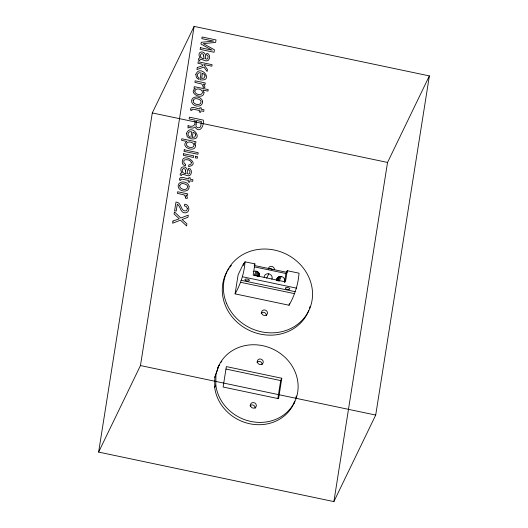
<?xml version="1.0" encoding="UTF-8"?>
<svg xmlns="http://www.w3.org/2000/svg" width="528" height="528" viewBox="0 0 528 528"><rect width="100%" height="100%" fill="white"/><g stroke="black" fill="none" stroke-linecap="round" stroke-linejoin="round"><path stroke-width="0.79" d="M284.486 282.467L284.737 280.005A4.079 3.696 25.8 0 0 281.338 276.467L278.362 276.956L276.375 279.827M294.829 401.168A42.029 38.056 25.8 0 1 251.381 424.07A42.029 38.056 25.8 0 1 214.691 387.394L214.83 377.276L218.896 365.455L214.83 377.276M214.691 387.394L215.807 385.084L215.945 374.966M253.216 271.663A4.079 3.696 25.8 0 1 256.192 271.181C258.555 271.616 260.363 274.322 259.294 276.613M276.771 280.295L277.068 278.388M98.63 452.087L152.295 112.926L194.119 26.4L429.37 75.913L375.705 415.074L333.881 501.6L98.63 452.087L140.461 365.561L194.119 26.4M235.092 293.872L238.115 274.798L243.698 263.248L243.375 265.294L245.051 261.815L254.912 263.888L253.15 275.062L285.483 281.879L287.258 270.706L299.026 273.187C298.181 284.645 294.67 295.264 289.073 305.237L235.092 293.872C240.689 283.899 244.207 273.273 245.051 261.815M284.731 280.942L285.912 273.491L287.258 270.706M289.073 305.237L289.324 303.646M277.82 398.647L280.678 380.569L281.794 378.259L226.347 366.59L223.113 387.031L278.566 398.699L281.794 378.259M333.881 501.6L387.539 162.439L429.37 75.913M284.717 281.015L284.44 281.906M293.641 403.979L294.736 401.696M254.1 275.497L256.192 271.181M255.11 275.84L257.195 271.517M256.357 275.689L258.1 272.085M257.09 276.448L258.826 272.844M257.948 276.619L259.334 273.742M258.898 276.151L259.591 274.712M266.673 278.144L268.765 273.821L269.768 274.164A4.079 3.696 25.8 0 1 271.867 279.259M276.566 279.748L277.609 277.583M276.969 279.833L278.362 276.956M277.187 280.863L279.272 276.547M278.203 280.698L280.289 276.382M278.903 281.51L281.338 276.467M254.239 265.287L254.912 263.888M152.295 112.926L387.539 162.439M254.166 265.452L287.199 272.402M254.351 266.845L285.912 273.491M242.682 276.804L296.657 288.176M240.999 280.282L294.98 291.641M240.676 282.322L294.657 293.687M226.037 369.065L280.678 380.569M140.461 365.561L375.705 415.074M264.198 277.649A4.079 3.696 25.8 0 1 268.765 273.821M268.528 269.069A3.023 2.739 25.8 0 1 272.144 269.386M268.481 268.508A3.023 2.739 25.8 0 1 271.847 266.402A3.023 2.739 25.8 0 1 274.362 269.742M261.076 313.137A3.023 2.739 25.8 0 1 266.343 315.652M308.695 310.702A45.355 41.072 25.8 0 1 249.183 330.323A45.355 41.072 25.8 0 1 226.981 271.656M227.753 270.323A45.355 41.072 25.8 0 1 229.02 268.382M229.931 267.135A45.355 41.072 25.8 0 1 231.389 265.34M310.16 306.306A45.355 41.072 25.8 0 1 309.494 308.53M218.915 365.475A42.016 38.049 25.8 0 1 285.166 357.482A42.016 38.049 25.8 0 1 275.372 419.522A42.016 38.049 25.8 0 1 215.82 385.084M256.839 362.175A3.023 2.739 25.8 0 1 262.112 364.696M217.787 367.772A42.029 38.056 25.8 0 1 219.622 364.412M220.909 362.485A42.029 38.056 25.8 0 1 221.833 361.251M296.314 395.98A42.029 38.056 25.8 0 1 295.772 398.231M249.942 405.775A3.023 2.739 25.8 0 1 255.215 408.296M181.454 175.131L180.193 175.157L180.193 174.029L181.005 172.979L181.988 172.9C176.913 164.762 189.961 164.809 187.018 173.534L188.714 174.134L189.704 173.171L189.935 171.151L188.384 169.712L188.615 168.241C192.067 168.703 192.199 173.705 189.816 175.507C187.341 177.065 182.767 172.583 181.454 175.131M199.637 60.212L198.376 60.238L198.376 59.116L199.188 58.06L200.171 57.988C195.096 49.85 208.138 49.889 205.201 58.615L206.897 59.215L207.887 58.258L208.118 56.239L206.567 54.8L206.798 53.321C210.25 53.79 210.382 58.786 207.999 60.588C205.524 62.152 200.95 57.671 199.637 60.212M194.119 144.797C194.271 148.936 187.638 147.906 186.457 145.009C185.638 140.488 193.314 141.497 194.119 144.797M191.347 162.505L191.03 164.149L188.806 165.013L188.562 166.551C202.33 164.314 180.688 150.183 182.358 163.297A3.577 3.241 25.8 0 0 183.744 165.059L185.42 165.884L185.658 164.353L184.008 163.185L183.77 160.901A2.152 1.947 25.8 0 1 184.945 159.832C187.209 159.357 190.601 159.977 191.347 162.505M195.571 145.213C195.697 153.727 179.243 146.692 186.754 141.431L181.573 140.342L181.823 138.765L195.961 141.742L195.716 143.273L194.377 142.989L195.571 145.213M185.572 170.894L185.816 173.626C183.051 174.128 180.629 169.871 183.407 168.478L185.183 169.145L185.572 170.894M203.755 55.975L203.999 58.714C201.234 59.209 198.812 54.958 201.584 53.559L203.366 54.232L203.755 55.975M196.04 124.549C195.518 126.337 196.97 127.928 198.759 127.802C201.689 127.585 200.686 123.347 201.432 121.513L196.68 120.509L196.04 124.549M203.999 92.341C203.861 100.954 187.539 93.364 195.314 88.374L194.014 88.103L194.245 86.645L208.204 89.582L207.966 91.12L202.917 90.057L203.999 92.341M186.49 133.333L187.176 136.653L189.354 138.336L189.598 136.778C186.358 135.478 188.324 130.324 191.77 131.861L190.681 138.752C205.326 140.989 191.4 122.093 186.49 133.333M195.815 74.375L196.502 77.695L198.686 79.378L198.931 77.827C195.683 76.527 197.657 71.372 201.095 72.904L200.006 79.794C214.658 82.038 200.726 63.136 195.815 74.375M194.779 91.001C194.502 94.532 201.485 96.169 202.475 92.671C202.871 88.948 195.716 87.305 194.779 91.001M179.711 185.665C179.183 189.638 187.777 191.314 187.592 186.648A2.383 2.158 25.8 0 0 186.701 184.978C184.866 183.48 180.338 182.477 179.711 185.665M193.156 100.729C192.621 104.702 201.214 106.379 201.036 101.706A2.383 2.158 25.8 0 0 200.138 100.043C198.304 98.545 193.776 97.541 193.156 100.729M187.348 208.388L186.978 210.104L186.338 210.764C180.292 212.447 182.054 202.033 175.982 202.085L174.616 210.718L176.227 211.055L177.309 204.191C180.82 206.316 180.233 213.576 185.665 212.85C190.562 212.21 189.585 204.217 184.681 204.237L184.43 205.841L186.338 206.626L187.348 208.388M195.736 134.891L194.733 137.069L192.291 137.412L193.116 132.185L195.149 133.419L195.736 134.891M205.062 75.94L204.059 78.118L201.617 78.454L202.442 73.234L204.475 74.468L205.062 75.94M189.103 186.714C189.334 192.832 179.87 192.04 178.352 187.315C176.735 181.427 185.15 180.365 188.041 184.147A4.303 3.901 25.8 0 1 189.103 186.714M202.541 101.772C202.772 107.897 193.307 107.098 191.789 102.379C190.172 96.485 198.587 95.423 201.478 99.205A4.303 3.901 25.8 0 1 202.541 101.772M185.585 197.036L185.414 198.112L187.216 198.495L187.301 197.069L185.77 195.017L187.526 195.386L187.763 193.882L177.619 191.75L177.368 193.327L184.193 194.931L185.585 197.036M203.135 86.11L202.97 87.193L204.765 87.575L204.851 86.15L203.32 84.091L205.075 84.46L205.313 82.962L195.169 80.824L194.918 82.408L201.742 84.011L203.135 86.11M180.827 180.094L179.454 180.127C178.9 174.788 186.285 178.807 188.694 178.867L188.899 177.593L190.291 177.89L190.087 179.164L192.925 179.758L192.667 181.355L189.836 180.761L189.598 182.259L188.206 181.969L188.443 180.464L181.823 179.071L181.058 179.256L180.827 180.094M191.888 110.154L190.522 110.18C189.968 104.841 197.353 108.867 199.762 108.926L199.967 107.653L201.359 107.943L201.155 109.217L203.986 109.811L203.735 111.408L200.904 110.814L200.666 112.312L199.274 112.022L199.511 110.524L192.892 109.131L192.126 109.309L191.888 110.154M172.979 221.047L172.636 223.219L180.49 220.183L186.582 225.938L186.912 223.852L182.107 219.47L187.948 217.298L188.298 215.114L180.833 218.011L174.431 211.893L174.095 213.998L179.249 218.777L172.979 221.047M183.632 153.727L183.374 155.338L193.472 157.463L193.73 155.852L183.632 153.727M184.259 149.78L184.008 151.358L197.921 154.288L198.172 152.704L184.259 149.78M188.06 125.743L188.034 127.954L188.971 127.571L193.116 128.119L194.924 127.017C199.841 134.29 204.191 125.578 203.326 120.107L189.413 117.176L189.136 118.925L195.103 120.179C195.584 125.954 193.017 127.294 188.06 125.743M197.267 67.538L196.951 69.557L203.894 67.089L207.128 71.485L207.445 69.472L203.775 64.508L211.853 66.205L212.098 64.687L198.185 61.763L197.941 63.281L201.749 64.079L202.844 65.683L197.267 67.538M200.409 47.685L200.145 49.348L214.058 52.279L214.454 49.797L203.273 43.646L215.622 42.418L216.018 39.917L202.105 36.986L201.841 38.656L213.583 41.078L201.26 42.319L200.983 44.048L212.137 50.193L200.409 47.685M195.611 156.248L195.36 157.859L197.294 158.261L197.545 156.658L195.611 156.248M288.4 289.476L287.833 289.463A2.27 0.931 9 0 1 285.47 287.912A2.27 0.931 9 0 1 289.153 288.024A2.27 0.931 9 0 1 288.4 289.476M245.553 280.414A2.27 0.931 9 0 0 249.315 280.5A2.27 0.931 9 0 0 246.589 278.989A2.27 0.931 9 0 0 245.553 280.414M261.756 313.553A3.023 2.739 25.8 0 0 266.851 314.622A3.023 2.739 25.8 0 0 264.95 310.002A3.023 2.739 25.8 0 0 261.756 313.553M226.538 303.329A45.355 41.072 25.8 0 0 302.927 319.42A45.355 41.072 25.8 0 0 274.441 250.061A45.355 41.072 25.8 0 0 226.538 303.329M257.525 362.591A3.023 2.739 25.8 0 0 262.621 363.667A3.023 2.739 25.8 0 0 260.72 359.04A3.023 2.739 25.8 0 0 257.525 362.591M250.628 406.19A3.023 2.739 25.8 0 0 255.717 407.266A3.023 2.739 25.8 0 0 253.823 402.64A3.023 2.739 25.8 0 0 250.628 406.19"/></g></svg>
